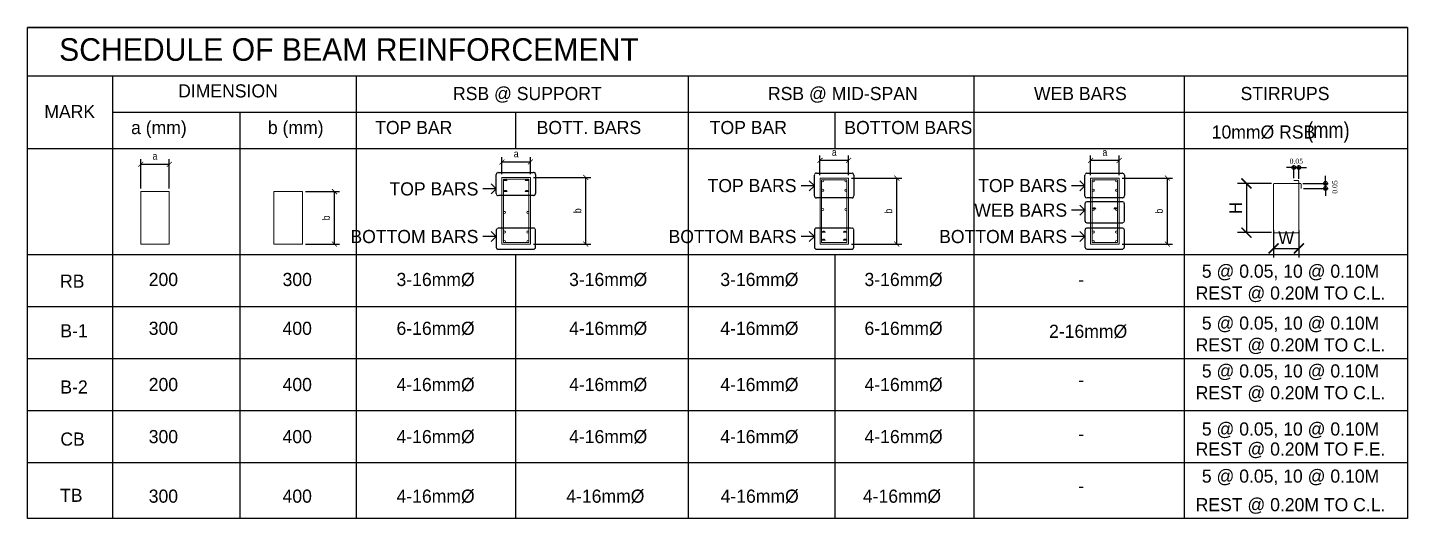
# Model space of a CAD drawing. Header units: millimetres. Extents: x 1634676 to 2610633, y -385676 to -37463.
# Drawn here: x 2100894 to 2128433, y -92648 to -82846 of the extents above; entities that cross this region are included whole.
import ezdxf
from ezdxf.enums import TextEntityAlignment as Align

# ---------------------------------------------------------------- set-up
doc = ezdxf.new("R2010")
doc.units = ezdxf.units.MM
doc.header["$MEASUREMENT"] = 0
doc.linetypes.add('HIDDEN2', pattern=[0.1875, 0.125, -0.0625])
doc.layers.get('0').update_dxf_attribs({"lineweight": 15})
doc.layers.get('Defpoints').update_dxf_attribs({"color": 250})
for name, color, linetype in [('C', 1, 'Continuous'), ('dim', 8, 'Continuous'), ('Layer3', 3, 'Continuous'), ('Layer6', 6, 'Continuous'), ('Rsb', 6, 'Continuous'), ('TEXT', 4, 'Continuous'), ('Title Block', 1, 'Continuous'), ('TXT', 4, 'Continuous')]:
    doc.layers.add(name, color=color, linetype=linetype)
doc.styles.add('ARIALN', font='ARIALN.TTF')
doc.styles.get("Standard").update_dxf_attribs({"font": 'GOTHIC.TTF'})
doc.styles.add('STT', font='TCCM____.TTF')
doc.styles.add('TIMES NEW ROMAN', font='times.ttf')
doc.dimstyles.new('40', dxfattribs={"dimscale": 1000, "dimtxt": 0.25, "dimasz": 0.2, "dimexe": 0.18, "dimexo": 0.0625, "dimgap": 0.09, "dimtad": 1, "dimlfac": 0.4, "dimzin": 0, "dimdsep": 46, "dimtxsty": 'Standard', "dimblk": 'ARCHTICK', "dimcen": 0.09, "dimclrt": 2, "dimadec": 0, "dimazin": 0, "dimtfac": 1, "dimtix": 1, "dimtmove": 0, "dimatfit": 3, "dimldrblk": 'OPEN90', "dimfxl": 1, "dimtolj": 1, "dimtzin": 0, "dimarcsym": 0})
doc.dimstyles.new('D50', dxfattribs={"dimscale": 50, "dimtxt": 2, "dimasz": 1.5, "dimexe": 1, "dimexo": 1, "dimgap": 1.5, "dimtad": 1, "dimdec": 0, "dimzin": 1, "dimdsep": 46, "dimtxsty": 'TIMES NEW ROMAN', "dimblk": 'ORIGIN', "dimcen": 1, "dimclrt": 3, "dimadec": 0, "dimazin": 0, "dimtfac": 1, "dimtdec": 0, "dimtix": 1, "dimtmove": 2, "dimatfit": 3, "dimfxl": 0.075, "dimarcsym": 0})
doc.dimstyles.new('PLAN', dxfattribs={"dimscale": 1000, "dimtxt": 0.25, "dimasz": 0.15, "dimexe": 0.18, "dimexo": 0.0625, "dimgap": 0.09, "dimtad": 1, "dimzin": 0, "dimdsep": 46, "dimtxsty": 'ARIALN', "dimblk": 'ARCHTICK', "dimcen": 0.09, "dimadec": 0, "dimazin": 0, "dimtfac": 1, "dimtmove": 0, "dimatfit": 3, "dimldrblk": 'Rob Arrow', "dimfxl": 1, "dimfrac": 2, "dimtolj": 1, "dimtzin": 0, "dimarcsym": 0})

# ---------------------------------------------------------------- blocks, each defined once
blk = doc.blocks.new('_ArchTick')
at = {"color": 0, "linetype": 'ByBlock', "const_width": 0.15}
blk.add_lwpolyline([(-0.5, -0.5), (0.5, 0.5)], dxfattribs=at)
blk = doc.blocks.new('*D1699')
at = {"layer": 'Defpoints', "color": 0, "transparency": 16777216}
for p in [(2110929, -85838), (2112036, -85838), (2110929, -87170)]:
    blk.add_point(p, dxfattribs=at)
at = {"layer": 'dim', "color": 0, "lineweight": -2, "transparency": 16777216}
for p, q in [((2110992, -85838), (2112136, -85838)), ((2112036, -87170), (2112036, -85838)), ((2110992, -87170), (2112136, -87170))]:
    blk.add_line(p, q, dxfattribs=at)
at = {"layer": 'dim', "color": 0, "lineweight": -2, "transparency": 16777216, "xscale": 100, "yscale": 100, "zscale": 100}
for p, rotation in [((2112036, -85838), 90), ((2112036, -87170), 270)]:
    blk.add_blockref('_ArchTick', p, dxfattribs=dict(at, rotation=rotation))
at = {"layer": 'dim', "color": 0, "transparency": 16777216, "insert": (2111870, -86504), "char_height": 150, "attachment_point": 5, "rotation": 90, "style": 'ARIALN'}
blk.add_mtext('\\A1;b', dxfattribs=at)
blk = doc.blocks.new('Rob Arrow')
at = {"color": 0, "linetype": 'ByBlock', "lineweight": -2}
for p, q in [((-0.28, 0), (-1, 0)), ((-0.78, 0.5), (-0.28, 0)), ((-0.28, 0), (-0.78, -0.5)), ((-0.5, 0.5), (0, 0)), ((0, 0), (-0.5, -0.5))]:
    blk.add_line(p, q, dxfattribs=at)
at = {"layer": 'dim'}
for p, q in [((-0.78, 0.5), (-0.5, 0.5)), ((-0.78, -0.5), (-0.5, -0.5))]:
    blk.add_line(p, q, dxfattribs=at)
blk = doc.blocks.new('*D1700')
at = {"layer": 'Defpoints', "color": 0, "transparency": 16777216}
for p in [(2110360, -85531), (2110360, -85838), (2110929, -85838)]:
    blk.add_point(p, dxfattribs=at)
at = {"layer": 'dim', "color": 0, "lineweight": -2, "transparency": 16777216}
for p, q in [((2110360, -85776), (2110360, -85431)), ((2110929, -85531), (2110360, -85531)), ((2110929, -85776), (2110929, -85431))]:
    blk.add_line(p, q, dxfattribs=at)
at = {"layer": 'dim', "color": 0, "lineweight": -2, "transparency": 16777216, "xscale": 100, "yscale": 100, "zscale": 100, "rotation": 180}
blk.add_blockref('_ArchTick', (2110360, -85531), dxfattribs=at)
at = {"layer": 'dim', "color": 0, "lineweight": -2, "transparency": 16777216, "xscale": 100, "yscale": 100, "zscale": 100}
blk.add_blockref('_ArchTick', (2110929, -85531), dxfattribs=at)
at = {"layer": 'dim', "color": 0, "transparency": 16777216, "insert": (2110645, -85364), "char_height": 150, "attachment_point": 5, "style": 'ARIALN'}
blk.add_mtext('\\A1;a', dxfattribs=at)
blk = doc.blocks.new('*D1701')
at = {"layer": 'Defpoints', "color": 0, "transparency": 16777216}
for p in [(2117279, -85853), (2118243, -85853), (2117279, -87170)]:
    blk.add_point(p, dxfattribs=at)
at = {"layer": 'dim', "color": 0, "lineweight": -2, "transparency": 16777216}
for p, q in [((2117341, -85853), (2118343, -85853)), ((2118243, -87170), (2118243, -85853)), ((2117341, -87170), (2118343, -87170))]:
    blk.add_line(p, q, dxfattribs=at)
at = {"layer": 'dim', "color": 0, "lineweight": -2, "transparency": 16777216, "xscale": 100, "yscale": 100, "zscale": 100}
for p, rotation in [((2118243, -85853), 90), ((2118243, -87170), 270)]:
    blk.add_blockref('_ArchTick', p, dxfattribs=dict(at, rotation=rotation))
at = {"layer": 'dim', "color": 0, "transparency": 16777216, "insert": (2118076, -86512), "char_height": 150, "attachment_point": 5, "rotation": 90, "style": 'ARIALN'}
blk.add_mtext('\\A1;b', dxfattribs=at)
blk = doc.blocks.new('*D1702')
at = {"layer": 'Defpoints', "color": 0, "transparency": 16777216}
for p in [(2116709, -85500), (2116709, -85853), (2117279, -85853)]:
    blk.add_point(p, dxfattribs=at)
at = {"layer": 'dim', "color": 0, "lineweight": -2, "transparency": 16777216}
for p, q in [((2116709, -85791), (2116709, -85400)), ((2117279, -85500), (2116709, -85500)), ((2117279, -85791), (2117279, -85400))]:
    blk.add_line(p, q, dxfattribs=at)
at = {"layer": 'dim', "color": 0, "lineweight": -2, "transparency": 16777216, "xscale": 100, "yscale": 100, "zscale": 100, "rotation": 180}
blk.add_blockref('_ArchTick', (2116709, -85500), dxfattribs=at)
at = {"layer": 'dim', "color": 0, "lineweight": -2, "transparency": 16777216, "xscale": 100, "yscale": 100, "zscale": 100}
blk.add_blockref('_ArchTick', (2117279, -85500), dxfattribs=at)
at = {"layer": 'dim', "color": 0, "transparency": 16777216, "insert": (2116994, -85334), "char_height": 150, "attachment_point": 5, "style": 'ARIALN'}
blk.add_mtext('\\A1;a', dxfattribs=at)
blk = doc.blocks.new('*D1703')
at = {"layer": 'Defpoints', "color": 0, "transparency": 16777216}
for p in [(2103152, -85577), (2103152, -86122), (2103721, -86122)]:
    blk.add_point(p, dxfattribs=at)
at = {"layer": 'dim', "color": 0, "lineweight": -2, "transparency": 16777216}
for p, q in [((2103152, -86059), (2103152, -85477)), ((2103721, -85577), (2103152, -85577)), ((2103721, -86059), (2103721, -85477))]:
    blk.add_line(p, q, dxfattribs=at)
at = {"layer": 'dim', "color": 0, "lineweight": -2, "transparency": 16777216, "xscale": 100, "yscale": 100, "zscale": 100, "rotation": 180}
blk.add_blockref('_ArchTick', (2103152, -85577), dxfattribs=at)
at = {"layer": 'dim', "color": 0, "lineweight": -2, "transparency": 16777216, "xscale": 100, "yscale": 100, "zscale": 100}
blk.add_blockref('_ArchTick', (2103721, -85577), dxfattribs=at)
at = {"layer": 'dim', "color": 0, "transparency": 16777216, "insert": (2103436, -85411), "char_height": 150, "attachment_point": 5, "style": 'ARIALN'}
blk.add_mtext('\\A1;a', dxfattribs=at)
blk = doc.blocks.new('*D1704')
at = {"layer": 'Defpoints', "color": 0, "transparency": 16777216}
for p in [(2106378, -86122), (2107018, -86122), (2106378, -87170)]:
    blk.add_point(p, dxfattribs=at)
at = {"layer": 'dim', "color": 0, "lineweight": -2, "transparency": 16777216}
for p, q in [((2106441, -86122), (2107118, -86122)), ((2107018, -87170), (2107018, -86122)), ((2106441, -87170), (2107118, -87170))]:
    blk.add_line(p, q, dxfattribs=at)
at = {"layer": 'dim', "color": 0, "lineweight": -2, "transparency": 16777216, "xscale": 100, "yscale": 100, "zscale": 100}
for p, rotation in [((2107018, -86122), 90), ((2107018, -87170), 270)]:
    blk.add_blockref('_ArchTick', p, dxfattribs=dict(at, rotation=rotation))
at = {"layer": 'dim', "color": 0, "transparency": 16777216, "insert": (2106851, -86646), "char_height": 150, "attachment_point": 5, "rotation": 90, "style": 'ARIALN'}
blk.add_mtext('\\A1;b', dxfattribs=at)
blk = doc.blocks.new('_Origin')
at = {"color": 0, "linetype": 'ByBlock', "lineweight": -2}
blk.add_line((0, 0), (-1, 0), dxfattribs=at)
blk.add_circle((0, 0), 0.5, dxfattribs=at)
blk = doc.blocks.new('*D1705')
at = {"layer": 'Defpoints', "color": 0, "transparency": 16777216}
for p in [(2126267, -85641), (2126167, -85902), (2126267, -85918)]:
    blk.add_point(p, dxfattribs=at)
at = {"layer": 'dim', "color": 0, "lineweight": -2, "transparency": 16777216}
for p, q in [((2126092, -85641), (2126017, -85641)), ((2126167, -85852), (2126167, -85591)), ((2126167, -85641), (2126267, -85641)), ((2126267, -85868), (2126267, -85591)), ((2126342, -85641), (2126417, -85641))]:
    blk.add_line(p, q, dxfattribs=at)
at = {"layer": 'dim', "color": 0, "lineweight": -2, "transparency": 16777216, "xscale": 75, "yscale": 75, "zscale": 75}
blk.add_blockref('_Origin', (2126167, -85641), dxfattribs=at)
at = {"layer": 'dim', "color": 0, "lineweight": -2, "transparency": 16777216, "xscale": 75, "yscale": 75, "zscale": 75, "rotation": 180}
blk.add_blockref('_Origin', (2126267, -85641), dxfattribs=at)
at = {"layer": 'dim', "color": 3, "transparency": 16777216, "insert": (2126217, -85515), "char_height": 100, "attachment_point": 5, "style": 'TIMES NEW ROMAN'}
blk.add_mtext('0.05', dxfattribs=at)
blk = doc.blocks.new('*D1706')
at = {"layer": 'Defpoints', "color": 0, "transparency": 16777216}
for p in [(2126295, -85957), (2126311, -86057), (2126799, -85957)]:
    blk.add_point(p, dxfattribs=at)
at = {"layer": 'dim', "color": 0, "lineweight": -2, "transparency": 16777216}
for p, q in [((2126799, -85882), (2126799, -85807)), ((2126345, -85957), (2126849, -85957)), ((2126361, -86057), (2126849, -86057)), ((2126799, -86057), (2126799, -85957)), ((2126799, -86132), (2126799, -86207))]:
    blk.add_line(p, q, dxfattribs=at)
at = {"layer": 'dim', "color": 0, "lineweight": -2, "transparency": 16777216, "xscale": 75, "yscale": 75, "zscale": 75}
for p, rotation in [((2126799, -85957), 270), ((2126799, -86057), 90)]:
    blk.add_blockref('_Origin', p, dxfattribs=dict(at, rotation=rotation))
at = {"layer": 'dim', "color": 3, "transparency": 16777216, "insert": (2126985, -86030), "char_height": 100, "attachment_point": 5, "rotation": 90, "style": 'TIMES NEW ROMAN'}
blk.add_mtext('0.05', dxfattribs=at)
blk = doc.blocks.new('*D1707')
at = {"layer": 'Defpoints', "color": 0, "transparency": 16777216}
for p in [(2125785, -85957), (2125220, -86941), (2125785, -86941)]:
    blk.add_point(p, dxfattribs=at)
at = {"layer": 'dim', "color": 0, "lineweight": -2, "transparency": 16777216}
for p, q in [((2125723, -85957), (2125040, -85957)), ((2125220, -85957), (2125220, -86941)), ((2125723, -86941), (2125040, -86941))]:
    blk.add_line(p, q, dxfattribs=at)
at = {"layer": 'dim', "color": 0, "lineweight": -2, "transparency": 16777216, "xscale": 200, "yscale": 200, "zscale": 200}
for p, rotation in [((2125220, -85957), 90), ((2125220, -86941), 270)]:
    blk.add_blockref('_ArchTick', p, dxfattribs=dict(at, rotation=rotation))
at = {"layer": 'dim', "color": 2, "transparency": 16777216, "insert": (2125005, -86449), "char_height": 250, "attachment_point": 5, "rotation": 90}
blk.add_mtext('\\A1;H', dxfattribs=at)
blk = doc.blocks.new('_Open90')
at = {"color": 0, "linetype": 'ByBlock', "lineweight": -2}
for p, q in [((0, 0), (-1, 0)), ((-0.5, 0.5), (0, 0)), ((0, 0), (-0.5, -0.5))]:
    blk.add_line(p, q, dxfattribs=at)
blk = doc.blocks.new('*D1708')
at = {"layer": 'Defpoints', "color": 0, "transparency": 16777216}
for p in [(2125761, -86830), (2126267, -86830), (2126267, -87257)]:
    blk.add_point(p, dxfattribs=at)
at = {"layer": 'dim', "color": 0, "lineweight": -2, "transparency": 16777216}
for p, q in [((2125761, -86893), (2125761, -87437)), ((2126267, -86893), (2126267, -87437)), ((2125761, -87257), (2126267, -87257))]:
    blk.add_line(p, q, dxfattribs=at)
at = {"layer": 'dim', "color": 0, "lineweight": -2, "transparency": 16777216, "xscale": 200, "yscale": 200, "zscale": 200, "rotation": 180}
blk.add_blockref('_ArchTick', (2125761, -87257), dxfattribs=at)
at = {"layer": 'dim', "color": 0, "lineweight": -2, "transparency": 16777216, "xscale": 200, "yscale": 200, "zscale": 200}
blk.add_blockref('_ArchTick', (2126267, -87257), dxfattribs=at)
at = {"layer": 'dim', "color": 2, "transparency": 16777216, "insert": (2126014, -87042), "char_height": 250, "attachment_point": 5}
blk.add_mtext('\\A1;W', dxfattribs=at)
blk = doc.blocks.new('*D2117')
at = {"layer": 'Defpoints', "color": 0, "transparency": 16777216}
for p in [(2122680, -85853), (2123644, -85853), (2122680, -87170)]:
    blk.add_point(p, dxfattribs=at)
at = {"layer": 'dim', "color": 0, "lineweight": -2, "transparency": 16777216}
for p, q in [((2122742, -85853), (2123744, -85853)), ((2123644, -87170), (2123644, -85853)), ((2122742, -87170), (2123744, -87170))]:
    blk.add_line(p, q, dxfattribs=at)
at = {"layer": 'dim', "color": 0, "lineweight": -2, "transparency": 16777216, "xscale": 100, "yscale": 100, "zscale": 100}
for p, rotation in [((2123644, -85853), 90), ((2123644, -87170), 270)]:
    blk.add_blockref('_ArchTick', p, dxfattribs=dict(at, rotation=rotation))
at = {"layer": 'dim', "color": 0, "transparency": 16777216, "insert": (2123478, -86512), "char_height": 150, "attachment_point": 5, "rotation": 90, "style": 'ARIALN'}
blk.add_mtext('\\A1;b', dxfattribs=at)
blk = doc.blocks.new('*D2118')
at = {"layer": 'Defpoints', "color": 0, "transparency": 16777216}
for p in [(2122110, -85500), (2122110, -85853), (2122680, -85853)]:
    blk.add_point(p, dxfattribs=at)
at = {"layer": 'dim', "color": 0, "lineweight": -2, "transparency": 16777216}
for p, q in [((2122110, -85791), (2122110, -85400)), ((2122680, -85500), (2122110, -85500)), ((2122680, -85791), (2122680, -85400))]:
    blk.add_line(p, q, dxfattribs=at)
at = {"layer": 'dim', "color": 0, "lineweight": -2, "transparency": 16777216, "xscale": 100, "yscale": 100, "zscale": 100, "rotation": 180}
blk.add_blockref('_ArchTick', (2122110, -85500), dxfattribs=at)
at = {"layer": 'dim', "color": 0, "lineweight": -2, "transparency": 16777216, "xscale": 100, "yscale": 100, "zscale": 100}
blk.add_blockref('_ArchTick', (2122680, -85500), dxfattribs=at)
at = {"layer": 'dim', "color": 0, "transparency": 16777216, "insert": (2122395, -85334), "char_height": 150, "attachment_point": 5, "style": 'ARIALN'}
blk.add_mtext('\\A1;a', dxfattribs=at)

msp = doc.modelspace()

# ---------------------------------------------------------------- linework, layer by layer
at = {"layer": 'C', "color": 2, "lineweight": 15}
for points in [[(2110359.952, -87170.242), (2110929.177, -87170.242), (2110929.177, -85838.099), (2110359.952, -85838.099), (2110359.952, -87170.242)], [(2116709.385, -85853.17), (2117278.61, -85853.17), (2117278.61, -87170.242), (2116709.385, -87170.242), (2116709.385, -85853.17)], [(2122110.494, -85853.17), (2122679.719, -85853.17), (2122679.719, -87170.242), (2122110.494, -87170.242), (2122110.494, -85853.17)], [(2103151.858, -87170.242), (2103721.083, -87170.242), (2103721.083, -86121.702), (2103151.858, -86121.702), (2103151.858, -87170.242)], [(2105809.136, -87170.242), (2106378.361, -87170.242), (2106378.361, -86121.702), (2105809.136, -86121.702), (2105809.136, -87170.242)]]:
    msp.add_lwpolyline(points, dxfattribs=at)
at = {"layer": 'dim', "color": 2, "linetype": 'HIDDEN2', "ltscale": 10}
for points in [[(2110286.96, -85738.746), (2110993.815, -85738.746, -0.414213562), (2111033.815, -85778.746), (2111033.815, -86158.31, -0.414213562), (2110993.815, -86198.31), (2110286.96, -86198.31, -0.414213562), (2110246.96, -86158.31), (2110246.96, -85778.746, -0.414213562)], [(2116636.393, -85753.817), (2117343.248, -85753.817, -0.414213562), (2117383.248, -85793.817), (2117383.248, -86207.381, -0.414213562), (2117343.248, -86247.381), (2116636.393, -86247.381, -0.414213562), (2116596.393, -86207.381), (2116596.393, -85793.817, -0.414213562)], [(2122037.502, -85753.817), (2122744.357, -85753.817, -0.414213562), (2122784.357, -85793.817), (2122784.357, -86207.381, -0.414213562), (2122744.357, -86247.381), (2122037.502, -86247.381, -0.414213562), (2121997.502, -86207.381), (2121997.502, -85793.817, -0.414213562)], [(2122037.502, -86742.795), (2122744.357, -86742.795, 0.414213562), (2122784.357, -86702.795), (2122784.357, -86364.191, 0.414213562), (2122744.357, -86324.191), (2122037.502, -86324.191, 0.414213562), (2121997.502, -86364.191), (2121997.502, -86702.795, 0.414213562)], [(2110286.96, -87269.595), (2110993.815, -87269.595, 0.414213562), (2111033.815, -87229.595), (2111033.815, -86890.99, 0.414213562), (2110993.815, -86850.99), (2110286.96, -86850.99, 0.414213562), (2110246.96, -86890.99), (2110246.96, -87229.595, 0.414213562)], [(2116636.393, -87269.595), (2117343.248, -87269.595, 0.414213562), (2117383.248, -87229.595), (2117383.248, -86890.99, 0.414213562), (2117343.248, -86850.99), (2116636.393, -86850.99, 0.414213562), (2116596.393, -86890.99), (2116596.393, -87229.595, 0.414213562)], [(2122037.502, -87269.595), (2122744.357, -87269.595, 0.414213562), (2122784.357, -87229.595), (2122784.357, -86890.99, 0.414213562), (2122744.357, -86850.99), (2122037.502, -86850.99, 0.414213562), (2121997.502, -86890.99), (2121997.502, -87229.595, 0.414213562)]]:
    msp.add_lwpolyline(points, format="xyb", close=True, dxfattribs=at)
at = {"layer": 'Layer6'}
msp.add_line((2128433.365, -92647.585), (2100893.713, -92647.585), dxfattribs=at)
msp.add_lwpolyline([(2100893.713, -82846.055), (2128433.365, -82846.055), (2128433.365, -92647.585), (2100893.713, -92647.585)], close=True, dxfattribs=at)
at = {"layer": 'Rsb', "color": 4, "lineweight": 20}
for points in [[(2110897.177, -85870.099), (2110391.952, -85870.099), (2110391.952, -87138.242), (2110897.177, -87138.242)], [(2117246.61, -87138.242), (2116741.385, -87138.242), (2116741.385, -85885.17), (2117246.61, -85885.17)], [(2122647.719, -87138.242), (2122142.494, -87138.242), (2122142.494, -85885.17), (2122647.719, -85885.17)]]:
    msp.add_lwpolyline(points, close=True, dxfattribs=at)
at = {"layer": 'Rsb', "const_width": 40}
for points in [[(2110452.218, -85909.902, 1), (2110412.218, -85909.902)], [(2110836.911, -85909.902, -1), (2110876.911, -85909.902)], [(2110452.218, -86126.742, 1), (2110412.218, -86126.742)], [(2110836.911, -86126.742, -1), (2110876.911, -86126.742)], [(2122162.76, -86472.849, -1), (2122202.76, -86472.849, -1)], [(2122627.453, -86472.849, 1), (2122587.453, -86472.849, 1)], [(2116761.651, -86943.009, -1), (2116801.651, -86943.009, -1)], [(2117226.344, -86943.009, 1), (2117186.344, -86943.009, 1)], [(2116761.651, -87098.438, -1), (2116801.651, -87098.438, -1)], [(2117226.344, -87098.438, 1), (2117186.344, -87098.438, 1)]]:
    msp.add_lwpolyline(points, format="xyb", dxfattribs=at)
at = {"layer": 'Rsb', "lineweight": 20}
msp.add_lwpolyline([(2126166.872, -85902.474), (2126250.605, -85902.474, -0.414213562), (2126266.605, -85918.474), (2126266.605, -86925.41, -0.414213562), (2126250.605, -86941.41), (2125777.38, -86941.41, -0.414213562), (2125761.38, -86925.41), (2125761.38, -85972.87, -0.414213562), (2125777.38, -85956.87), (2126295.461, -85956.87, -0.414213562), (2126311.461, -85972.87), (2126311.461, -86056.603)], format="xyb", dxfattribs=at)
at = {"layer": 'Rsb', "color": 4, "lineweight": 20}
for centre in [(2116762.306, -85906.343), (2117225.689, -85906.343), (2122163.415, -85906.343), (2122626.798, -85906.343), (2116762.306, -86094.588), (2117225.689, -86094.588), (2122163.415, -86094.588), (2122626.798, -86094.588), (2116762.306, -86478.13), (2117225.689, -86478.13), (2122163.415, -86478.13), (2122626.798, -86478.13), (2110412.873, -86536.419), (2110876.256, -86536.419), (2110412.873, -86928.824), (2110876.256, -86928.824), (2122163.415, -86928.824), (2122626.798, -86928.824), (2110412.873, -87117.068), (2110876.256, -87117.068), (2122163.415, -87117.068), (2122626.798, -87117.068)]:
    msp.add_circle(centre, 20.921, dxfattribs=at)
at = {"layer": 'Title Block', "color": 8}
msp.add_line((2128433.365, -92647.585), (2100893.713, -92647.585), dxfattribs=at)
at = {"layer": 'TXT', "color": 8}
for p, q in [((2128433.365, -82846.055), (2100893.713, -82846.055)), ((2128433.365, -83816.111), (2100893.713, -83816.111)), ((2102589.496, -83816.111), (2102589.496, -92647.585)), ((2107454.003, -83816.111), (2107454.003, -92647.585)), ((2114074.766, -83816.111), (2114074.766, -92647.585)), ((2119782.05, -83816.111), (2119782.05, -92647.585)), ((2123976.806, -83816.111), (2123976.806, -92647.585)), ((2128433.365, -84540.9), (2102589.496, -84540.9)), ((2105126.652, -84540.9), (2105126.652, -92647.585)), ((2110629.028, -84540.9), (2110629.028, -85269.447)), ((2117004.294, -84540.9), (2117004.294, -85269.447)), ((2128433.365, -85269.447), (2100893.713, -85269.447)), ((2128433.365, -87381.447), (2100893.713, -87381.447)), ((2110629.028, -87381.447), (2110629.028, -92647.585)), ((2117004.294, -87381.447), (2117004.294, -92647.585)), ((2128433.365, -88421.188), (2100893.713, -88421.188)), ((2128433.365, -89457.635), (2100893.713, -89457.635)), ((2128433.365, -90497.377), (2100893.713, -90497.377)), ((2128433.365, -91537.119), (2100893.713, -91537.119))]:
    msp.add_line(p, q, dxfattribs=at)

# ---------------------------------------------------------------- texts
at = {"layer": 'Layer3', "insert": (2100265.475, -83059.114), "char_height": 450, "attachment_point": 1}
msp.add_mtext_dynamic_manual_height_columns('\\pi1257.45763;SCHEDULE OF BEAM REINFORCEMENT', width=13723.92275, gutter_width=800, heights=[0], dxfattribs=at)
at = {"layer": 'TEXT', "style": 'STT'}
for s, height, p in [('DIMENSION', 262.3723, (2104893.077, -84241.328)), ('RSB @ SUPPORT', 262.37231, (2110868.807, -84294.563)), ('RSB @ MID-SPAN', 262.37231, (2117164.798, -84294.563)), ('WEB BARS', 262.3723, (2121905.852, -84294.563)), ('STIRRUPS', 262.3723, (2125990.853, -84294.563)), ('MARK', 262.3723, (2101734.695, -84654.36)), ('TOP BAR', 262.3723, (2108601.395, -84973.129)), ('BOTT. BARS', 262.3723, (2112096.583, -84973.129)), ('TOP BAR', 262.3723, (2115278.924, -84973.129)), ('BOTTOM BARS', 262.37231, (2118471.85, -84973.129)), ('10mm%%C RSB', 262.37231, (2125561.143, -85062.033)), ('5 @ 0.05, 10 @ 0.10M', 262.37231, (2126100.734, -87841.645)), ('200', 262.3723, (2103603.879, -88007.063)), ('300', 262.3723, (2106275.382, -88007.063)), ('3-16mm%%C', 262.3723, (2109036.796, -88007.063)), ('3-16mm%%C', 262.3723, (2112481.539, -88007.063)), ('3-16mm%%C', 262.3723, (2115499.264, -88007.063)), ('3-16mm%%C', 262.3723, (2118377.423, -88007.063)), ('-', 262.372, (2121923.358, -88007.447)), ('REST @ 0.20M TO C.L.', 262.37231, (2126100.734, -88277.247)), ('5 @ 0.05, 10 @ 0.10M', 262.37231, (2126100.734, -88878.092)), ('300', 262.3723, (2103603.879, -88982.25)), ('400', 262.3723, (2106275.382, -88982.25)), ('6-16mm%%C', 262.3723, (2109036.796, -88982.25)), ('4-16mm%%C', 262.3723, (2112481.539, -88982.25)), ('4-16mm%%C', 262.3723, (2115499.264, -88982.25)), ('6-16mm%%C', 262.3723, (2118377.423, -88982.25)), ('2-16mm%%C', 262.3723, (2122061.539, -89042.644)), ('REST @ 0.20M TO C.L.', 262.37231, (2126100.734, -89313.694)), ('5 @ 0.05, 10 @ 0.10M', 262.37231, (2126100.734, -89833.092)), ('200', 262.3723, (2103603.879, -90104.938)), ('400', 262.3723, (2106275.382, -90104.938)), ('4-16mm%%C', 262.3723, (2109036.796, -90104.938)), ('4-16mm%%C', 262.3723, (2112481.539, -90104.938)), ('4-16mm%%C', 262.3723, (2115499.264, -90104.938)), ('4-16mm%%C', 262.3723, (2118377.423, -90104.938)), ('-', 262.372, (2121923.358, -90011.926)), ('REST @ 0.20M TO C.L.', 262.37231, (2126100.734, -90268.694)), ('300', 262.3723, (2103603.879, -91144.679)), ('400', 262.3723, (2106275.382, -91144.679)), ('4-16mm%%C', 262.3723, (2109036.796, -91144.679)), ('4-16mm%%C', 262.3723, (2112481.539, -91144.679)), ('4-16mm%%C', 262.3723, (2115499.264, -91144.679)), ('4-16mm%%C', 262.3723, (2118377.423, -91144.679)), ('5 @ 0.05, 10 @ 0.10M', 262.37231, (2126100.734, -90992.938)), ('-', 262.372, (2121923.358, -91091.262)), ('REST @ 0.20M TO F.E.', 262.37231, (2126100.734, -91393.178)), ('5 @ 0.05, 10 @ 0.10M', 262.37231, (2126100.734, -91933.438)), ('300', 262.3723, (2103603.879, -92334.03)), ('400', 262.3723, (2106275.382, -92334.03)), ('4-16mm%%C', 262.3723, (2109036.796, -92334.03)), ('4-16mm%%C', 262.3723, (2112424.611, -92334.03)), ('4-16mm%%C', 262.3723, (2115505.394, -92334.03)), ('4-16mm%%C', 262.3723, (2118345.18, -92334.03)), ('-', 262.372, (2121923.358, -92126.545)), ('REST @ 0.20M TO C.L.', 262.37231, (2126100.734, -92503.644))]:
    msp.add_text(s, height=height, dxfattribs=at).set_placement(p, align=Align.CENTER)
for s, p in [('a (mm)', (2102959.114, -84973.129)), ('b (mm)', (2105689.809, -84973.129)), ('RB', (2101541.193, -88040.991)), ('B-1', (2101547.806, -89031.791)), ('B-2', (2101547.806, -90154.478)), ('CB', (2101547.806, -91194.22)), ('TB', (2101541.193, -92316.799))]:
    msp.add_text(s, height=262.3723, dxfattribs=at).set_placement(p)
at = {"layer": 'TEXT', "char_height": 262.37231, "attachment_point": 6, "style": 'STT'}
for s, insert in [('\\A1;TOP BARS', (2116240.251, -86003.119)), ('\\A1;TOP BARS', (2121641.36, -86003.119)), ('\\A1;TOP BARS', (2109890.818, -86069.223)), ('\\A1;WEB BARS', (2121641.36, -86493.493)), ('\\A1;BOTTOM BARS', (2109890.818, -87020.293)), ('\\A1;BOTTOM BARS', (2116240.251, -87020.293)), ('\\A1;BOTTOM BARS', (2121641.36, -87020.293))]:
    msp.add_mtext(s, dxfattribs=dict(at, insert=insert))
at = {"layer": 'TXT', "style": 'ARIALN'}
msp.add_text('(mm)', height=316.8, dxfattribs=at).set_placement((2126856.24, -85048.875), align=Align.CENTER)

# ---------------------------------------------------------------- dimensions: what is measured, and where the dimension line sits
at = {"layer": 'dim'}
for base, p1, p2, text, dimstyle, override, picture, middle in [((2103151.858, -85577.41), (2103721.083, -86121.702), (2103151.858, -86121.702), 'a', 'PLAN', {"dimtxt": 0.15, "dimasz": 0.1, "dimexe": 0.1, "dimpost": 'M'}, '*D1703', (2103436.47, -85411.183)), ((2110359.952, -85530.64), (2110929.177, -85838.099), (2110359.952, -85838.099), 'a', 'PLAN', {"dimtxt": 0.15, "dimasz": 0.1, "dimexe": 0.1, "dimpost": 'M'}, '*D1700', (2110644.565, -85364.413)), ((2116709.385, -85499.774), (2117278.61, -85853.17), (2116709.385, -85853.17), 'a', 'PLAN', {"dimtxt": 0.15, "dimasz": 0.1, "dimexe": 0.1, "dimpost": 'M'}, '*D1702', (2116993.998, -85333.546)), ((2122110.494, -85499.774), (2122679.719, -85853.17), (2122110.494, -85853.17), 'a', 'PLAN', {"dimtxt": 0.15, "dimasz": 0.1, "dimexe": 0.1, "dimpost": 'M'}, '*D2118', (2122395.106, -85333.546)), ((2126266.605, -87256.735), (2125761.38, -86830.12), (2126266.605, -86830.12), 'W', '40', {"dimpost": 'M'}, '*D1708', (2126013.992, -87041.735))]:
    dim = msp.add_linear_dim(base=base, p1=p1, p2=p2, text=text, dimstyle=dimstyle, override=override, dxfattribs=at)
    dim.commit()
    dim.dimension.update_dxf_attribs({"geometry": picture, "text_midpoint": middle})
dim = msp.add_linear_dim(base=(2126266.605, -85641.065), p1=(2126166.872, -85902.474), p2=(2126266.605, -85918.474), text='0.05', dimstyle='D50', dxfattribs=at)
dim.commit()
dim.dimension.update_dxf_attribs({"geometry": '*D1705', "text_midpoint": (2126216.739, -85515.056)})
for base, p1, p2, angle, text, dimstyle, override, picture, middle in [((2112035.918, -85838.099), (2110929.177, -87170.242), (2110929.177, -85838.099), 270, 'b', 'PLAN', {"dimtxt": 0.15, "dimasz": 0.1, "dimexe": 0.1, "dimpost": 'M'}, '*D1699', (2111869.69, -86504.17)), ((2118242.642, -85853.17), (2117278.61, -87170.242), (2117278.61, -85853.17), 270, 'b', 'PLAN', {"dimtxt": 0.15, "dimasz": 0.1, "dimexe": 0.1, "dimpost": 'M'}, '*D1701', (2118076.414, -86511.706)), ((2123643.751, -85853.17), (2122679.719, -87170.242), (2122679.719, -85853.17), 270, 'b', 'PLAN', {"dimtxt": 0.15, "dimasz": 0.1, "dimexe": 0.1, "dimpost": 'M'}, '*D2117', (2123477.523, -86511.706)), ((2125219.514, -86941.41), (2125785.061, -85956.87), (2125785.061, -86941.41), 90, 'H', '40', {"dimpost": 'M'}, '*D1707', (2125004.514, -86449.14)), ((2107017.723, -86121.702), (2106378.361, -87170.242), (2106378.361, -86121.702), 270, 'b', 'PLAN', {"dimtxt": 0.15, "dimasz": 0.1, "dimexe": 0.1, "dimpost": 'M'}, '*D1704', (2106851.495, -86645.972))]:
    dim = msp.add_linear_dim(base=base, p1=p1, p2=p2, angle=angle, text=text, dimstyle=dimstyle, override=override, dxfattribs=at)
    dim.commit()
    dim.dimension.update_dxf_attribs({"geometry": picture, "text_midpoint": middle})
dim = msp.add_linear_dim(base=(2126799.081, -85956.87), p1=(2126311.461, -86056.603), p2=(2126295.461, -85956.87), angle=90, text='0.05', dimstyle='D50', dxfattribs=at)
dim.commit()
dim.dimension.update_dxf_attribs({"geometry": '*D1706', "text_midpoint": (2126984.9, -86030.284), "dimtype": 160})

# ---------------------------------------------------------------- leaders
at = {"layer": 'dim', "annotation_type": 0, "has_hookline": 1, "hookline_direction": 1}
for points, text_width in [([(2116596.393, -86003.119), (2116330.251, -86003.119)], 1155.138), ([(2121997.502, -86003.119), (2121731.36, -86003.119)], 1155.138), ([(2110246.96, -86069.223), (2109980.818, -86069.223)], 1155.138), ([(2121997.502, -86493.493), (2121731.36, -86493.493)], 1192.208), ([(2110246.96, -87020.293), (2109980.818, -87020.293)], 1684.208), ([(2116596.393, -87020.293), (2116330.251, -87020.293)], 1684.208), ([(2121997.502, -87020.293), (2121731.36, -87020.293)], 1684.208)]:
    msp.add_leader(points, dimstyle='40', override={"dimgap": 0.09, "dimtad": 0}, dxfattribs=dict(at, text_width=text_width))

doc.saveas('drawing.dxf')
